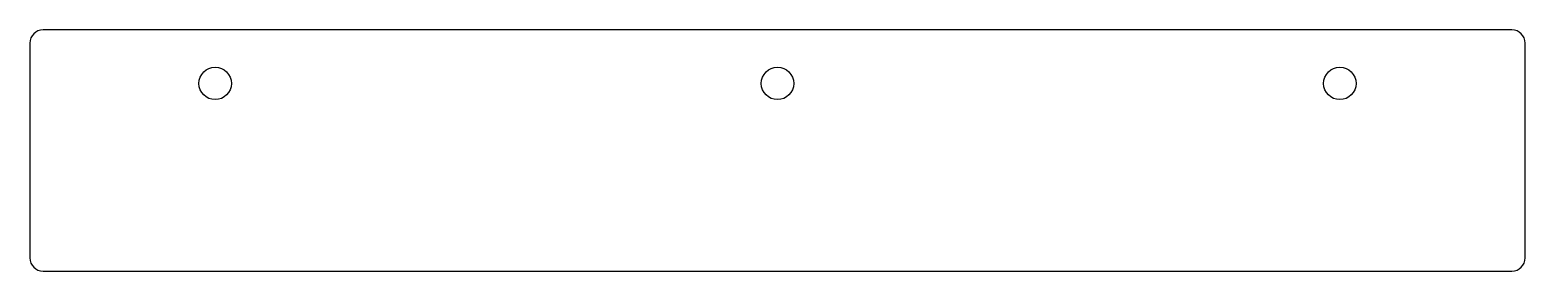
# Model space of a CAD drawing. Header units: millimetres. Extents: x 0 to 226, y -37 to 0.
import ezdxf

# ---------------------------------------------------------------- set-up
doc = ezdxf.new("R2010")
doc.units = ezdxf.units.MM

msp = doc.modelspace()

# ---------------------------------------------------------------- linework, layer by layer
at = {"color": 7, "linetype": 'Continuous', "lineweight": 25}
for p, q in [((224, 0), (2, 0)), ((0, -2), (0, -34.5)), ((226, -34.5), (226, -2)), ((2, -36.5), (224, -36.5))]:
    msp.add_line(p, q, dxfattribs=at)
for centre in [(28, -8.1), (113, -8.1), (198, -8.1)]:
    msp.add_circle(centre, 2.45, dxfattribs=at)
for centre, start, end in [((2, -2), 90, 180), ((224, -2), 0, 90), ((2, -34.5), 180, 270), ((224, -34.5), 270, 0)]:
    msp.add_arc(centre, 2, start, end, dxfattribs=at)

doc.saveas('drawing.dxf')
